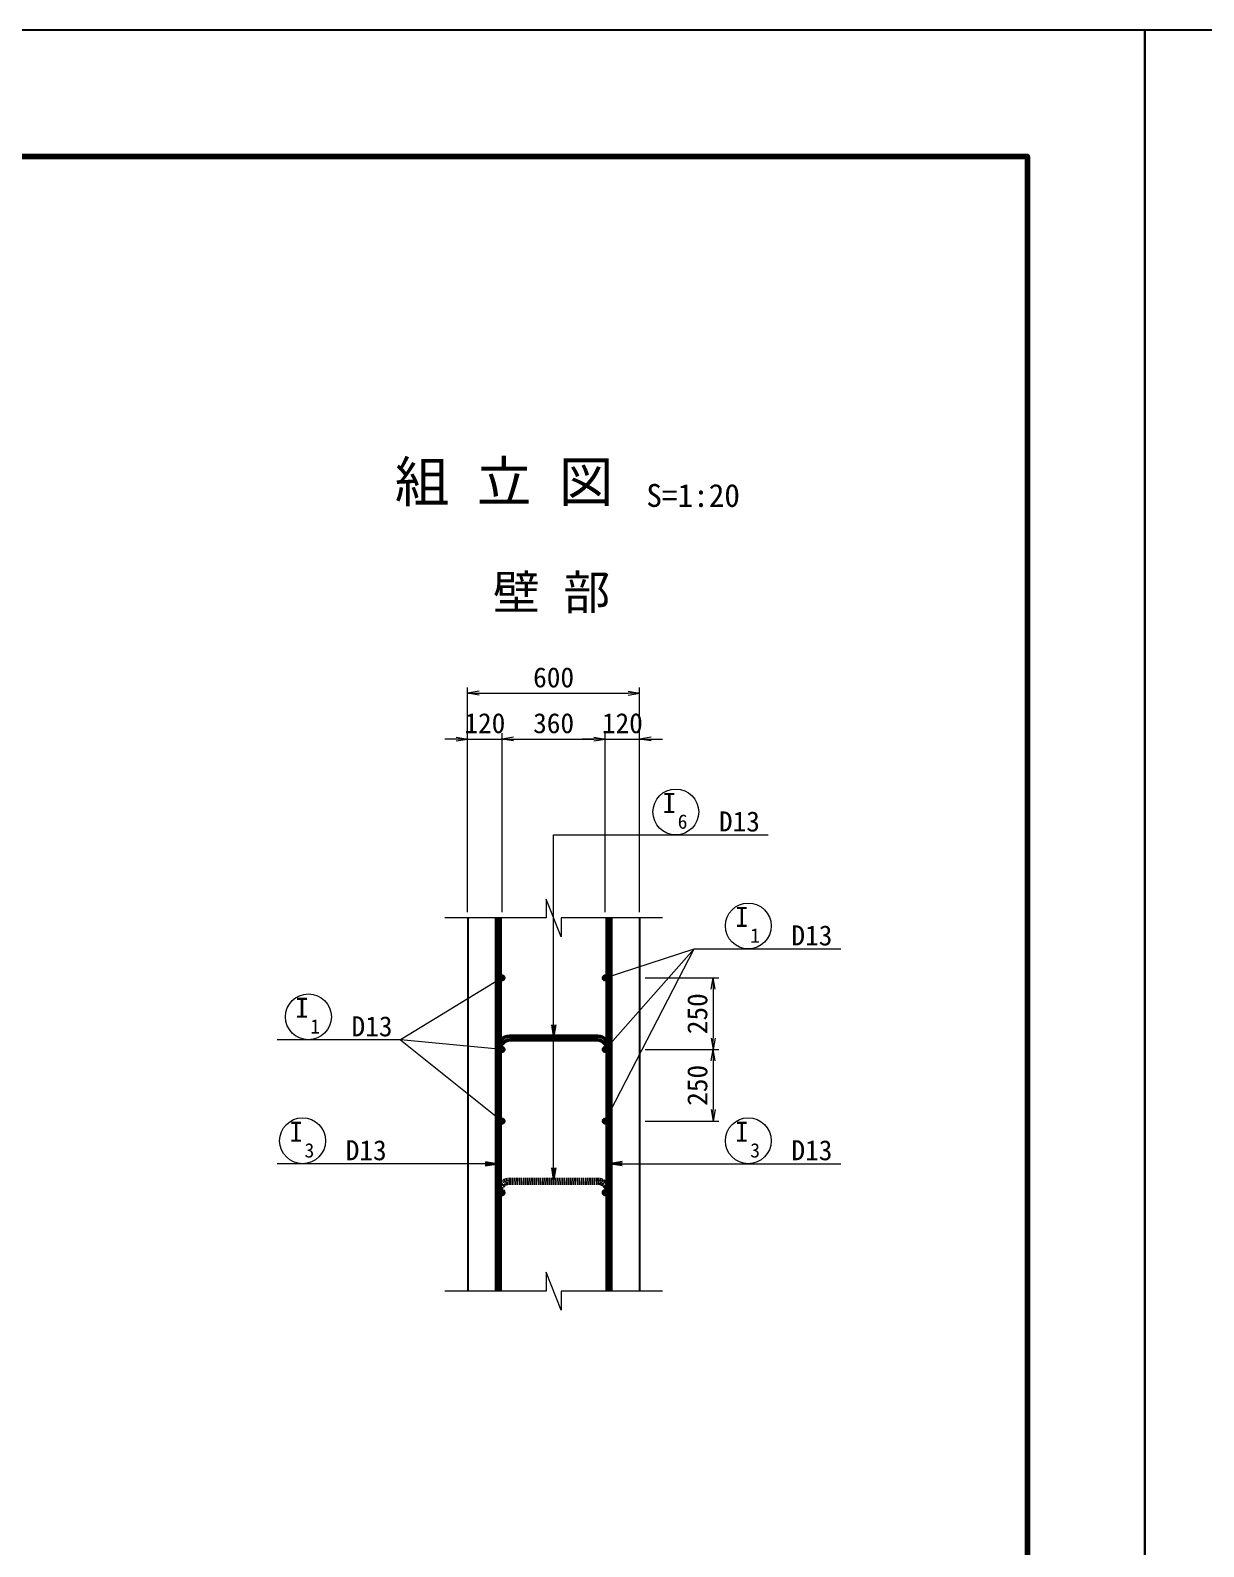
# Model space of a CAD drawing. Header units: millimetres. Extents: x 169470 to 758170, y -17820 to 11880.
# Drawn here: x 664344 to 674582, y -1356 to 11880 of the extents above; entities that cross this region are included whole.
import ezdxf
from ezdxf.enums import TextEntityAlignment as Align

# ---------------------------------------------------------------- set-up
doc = ezdxf.new("R2010")
doc.units = ezdxf.units.MM
doc.header["$LTSCALE"] = 50
doc.header["$PDSIZE"] = 300
doc.linetypes.add('DASHED2', pattern=[0.375, 0.25, -0.125])
doc.layers.get('Defpoints').update_dxf_attribs({"color": 151})
for name, color, linetype, lineweight in [('D-STR', 1, 'Continuous', 25), ('D-STR-DIM', 7, 'Continuous', 13), ('D-STR-HTXT', 7, 'Continuous', 13), ('D-STR-STR1', 2, 'Continuous', 50), ('D-STR-STR2', 6, 'Continuous', 50), ('D-STR-STR3', 4, 'Continuous', 50), ('D-STR-TXT', 7, 'Continuous', 13), ('D-TTL', 2, 'Continuous', 140)]:
    doc.layers.add(name, color=color, linetype=linetype, lineweight=lineweight)
doc.styles.add('YOKO_GOTHIC', font='MS Gothic.ttf')
doc.dimstyles.new('S50', dxfattribs={"dimscale": 50, "dimtxt": 3.5, "dimasz": 2, "dimexe": 1, "dimexo": 1, "dimgap": 1, "dimtad": 1, "dimdec": 0, "dimzin": 1, "dimdsep": 46, "dimtxsty": 'YOKO_GOTHIC', "dimblk": 'OPEN', "dimcen": 0, "dimclrd": 256, "dimclre": 256, "dimclrt": 256, "dimaunit": 1, "dimadec": 3, "dimazin": 0, "dimtfac": 1, "dimtdec": 0, "dimtix": 1, "dimtmove": 2, "dimatfit": 3, "dimldrblk": 'OPEN', "dimfxl": 1, "dimlwd": -1, "dimlwe": -1, "dimarcsym": 2})
doc.dimstyles.new('S50-20', dxfattribs={"dimscale": 50, "dimtxt": 3.5, "dimasz": 2, "dimexe": 1, "dimexo": 1, "dimgap": 1, "dimtad": 1, "dimdec": 0, "dimlfac": 0.4, "dimzin": 1, "dimdsep": 46, "dimtxsty": 'YOKO_GOTHIC', "dimblk": 'OPEN', "dimcen": 0, "dimclrd": 256, "dimclre": 256, "dimclrt": 256, "dimaunit": 1, "dimadec": 3, "dimazin": 0, "dimtfac": 1, "dimtdec": 0, "dimtix": 1, "dimtmove": 2, "dimatfit": 3, "dimldrblk": 'OPEN', "dimfxl": 1, "dimlwd": -1, "dimlwe": -1, "dimarcsym": 0})

# ---------------------------------------------------------------- blocks, each defined once
blk = doc.blocks.new('_Open')
at = {"color": 0, "linetype": 'ByBlock', "lineweight": -2}
for p, q in [((-1, 0.17), (0, 0)), ((-1, -0.17), (0, 0)), ((0, 0), (-1, 0))]:
    blk.add_line(p, q, dxfattribs=at)
blk = doc.blocks.new('*D2475')
at = {"layer": 'D-STR-DIM', "transparency": 16777216}
for p, q in [((668160, 4182), (668160, 6144)), ((668260, 6094), (669560, 6094)), ((669660, 4182), (669660, 6144))]:
    blk.add_line(p, q, dxfattribs=at)
at = {"layer": 'Defpoints', "color": 0, "transparency": 16777216}
for p in [(669660, 6094), (668160, 4132), (669660, 4132)]:
    blk.add_point(p, dxfattribs=at)
at = {"layer": 'D-STR-DIM', "transparency": 16777216, "xscale": 100, "yscale": 100, "zscale": 100, "rotation": 180}
blk.add_blockref('_Open', (668160, 6094), dxfattribs=at)
at = {"layer": 'D-STR-DIM', "transparency": 16777216, "xscale": 100, "yscale": 100, "zscale": 100}
blk.add_blockref('_Open', (669660, 6094), dxfattribs=at)
at = {"layer": 'D-STR-DIM', "transparency": 16777216, "insert": (668910, 6231), "char_height": 175, "attachment_point": 5, "style": 'YOKO_GOTHIC'}
blk.add_mtext('600', dxfattribs=at)
blk = doc.blocks.new('*D2476')
at = {"layer": 'D-STR-DIM', "transparency": 16777216}
for p, q in [((668060, 5694), (667960, 5694)), ((668160, 4182), (668160, 5744)), ((668160, 5694), (668460, 5694)), ((668460, 4182), (668460, 5744)), ((668560, 5694), (668660, 5694))]:
    blk.add_line(p, q, dxfattribs=at)
at = {"layer": 'Defpoints', "color": 0, "transparency": 16777216}
for p in [(668460, 5694), (668160, 4132), (668460, 4132)]:
    blk.add_point(p, dxfattribs=at)
at = {"layer": 'D-STR-DIM', "transparency": 16777216, "xscale": 100, "yscale": 100, "zscale": 100}
blk.add_blockref('_Open', (668160, 5694), dxfattribs=at)
at = {"layer": 'D-STR-DIM', "transparency": 16777216, "xscale": 100, "yscale": 100, "zscale": 100, "rotation": 180}
blk.add_blockref('_Open', (668460, 5694), dxfattribs=at)
at = {"layer": 'D-STR-DIM', "transparency": 16777216, "insert": (668310, 5831), "char_height": 175, "attachment_point": 5, "style": 'YOKO_GOTHIC'}
blk.add_mtext('120', dxfattribs=at)
blk = doc.blocks.new('*D2477')
at = {"layer": 'D-STR-DIM', "transparency": 16777216}
for p, q in [((668460, 4182), (668460, 5744)), ((668560, 5694), (669260, 5694)), ((669360, 4182), (669360, 5744))]:
    blk.add_line(p, q, dxfattribs=at)
at = {"layer": 'Defpoints', "color": 0, "transparency": 16777216}
for p in [(669360, 5694), (668460, 4132), (669360, 4132)]:
    blk.add_point(p, dxfattribs=at)
at = {"layer": 'D-STR-DIM', "transparency": 16777216, "xscale": 100, "yscale": 100, "zscale": 100, "rotation": 180}
blk.add_blockref('_Open', (668460, 5694), dxfattribs=at)
at = {"layer": 'D-STR-DIM', "transparency": 16777216, "xscale": 100, "yscale": 100, "zscale": 100}
blk.add_blockref('_Open', (669360, 5694), dxfattribs=at)
at = {"layer": 'D-STR-DIM', "transparency": 16777216, "insert": (668910, 5831), "char_height": 175, "attachment_point": 5, "style": 'YOKO_GOTHIC'}
blk.add_mtext('360', dxfattribs=at)
blk = doc.blocks.new('*D2478')
at = {"layer": 'D-STR-DIM', "transparency": 16777216}
for p, q in [((669260, 5694), (669160, 5694)), ((669360, 4182), (669360, 5744)), ((669360, 5694), (669660, 5694)), ((669660, 4182), (669660, 5744)), ((669760, 5694), (669860, 5694))]:
    blk.add_line(p, q, dxfattribs=at)
at = {"layer": 'Defpoints', "color": 0, "transparency": 16777216}
for p in [(669660, 5694), (669360, 4132), (669660, 4132)]:
    blk.add_point(p, dxfattribs=at)
at = {"layer": 'D-STR-DIM', "transparency": 16777216, "xscale": 100, "yscale": 100, "zscale": 100}
blk.add_blockref('_Open', (669360, 5694), dxfattribs=at)
at = {"layer": 'D-STR-DIM', "transparency": 16777216, "xscale": 100, "yscale": 100, "zscale": 100, "rotation": 180}
blk.add_blockref('_Open', (669660, 5694), dxfattribs=at)
at = {"layer": 'D-STR-DIM', "transparency": 16777216, "insert": (669510, 5831), "char_height": 175, "attachment_point": 5, "style": 'YOKO_GOTHIC'}
blk.add_mtext('120', dxfattribs=at)
blk = doc.blocks.new('*D2479')
at = {"layer": 'D-STR-DIM', "transparency": 16777216}
for p, q in [((669710, 3609), (670353, 3609)), ((670303, 3509), (670303, 3084)), ((669710, 2984), (670353, 2984))]:
    blk.add_line(p, q, dxfattribs=at)
at = {"layer": 'Defpoints', "color": 0, "transparency": 16777216}
for p in [(669660, 3609), (669660, 2984), (670303, 2984)]:
    blk.add_point(p, dxfattribs=at)
at = {"layer": 'D-STR-DIM', "transparency": 16777216, "xscale": 100, "yscale": 100, "zscale": 100}
for p, rotation in [((670303, 3609), 90), ((670303, 2984), 270)]:
    blk.add_blockref('_Open', p, dxfattribs=dict(at, rotation=rotation))
at = {"layer": 'D-STR-DIM', "transparency": 16777216, "insert": (670165, 3296), "char_height": 175, "attachment_point": 5, "rotation": 90, "style": 'YOKO_GOTHIC'}
blk.add_mtext('250', dxfattribs=at)
blk = doc.blocks.new('*D2480')
at = {"layer": 'D-STR-DIM', "transparency": 16777216}
for p, q in [((669710, 2984), (670353, 2984)), ((670303, 2884), (670303, 2459)), ((669710, 2359), (670353, 2359))]:
    blk.add_line(p, q, dxfattribs=at)
at = {"layer": 'Defpoints', "color": 0, "transparency": 16777216}
for p in [(669660, 2984), (669660, 2359), (670303, 2359)]:
    blk.add_point(p, dxfattribs=at)
at = {"layer": 'D-STR-DIM', "transparency": 16777216, "xscale": 100, "yscale": 100, "zscale": 100}
for p, rotation in [((670303, 2984), 90), ((670303, 2359), 270)]:
    blk.add_blockref('_Open', p, dxfattribs=dict(at, rotation=rotation))
at = {"layer": 'D-STR-DIM', "transparency": 16777216, "insert": (670165, 2671), "char_height": 175, "attachment_point": 5, "rotation": 90, "style": 'YOKO_GOTHIC'}
blk.add_mtext('250', dxfattribs=at)

msp = doc.modelspace()

# ---------------------------------------------------------------- linework, layer by layer
at = {"layer": 'D-STR'}
for p, q in [((668160.16, 4131.65), (668160.16, 873.78)), ((669660.16, 4131.65), (669660.16, 873.78))]:
    msp.add_line(p, q, dxfattribs=at)
at = {"layer": 'D-STR-HTXT'}
for p, q in [((669360.16, 2358.69), (670135.11, 3862.25)), ((669360.16, 3608.69), (670135.11, 3862.25)), ((669360.16, 2983.69), (670135.11, 3862.25)), ((670135.11, 3862.25), (671415.15, 3862.25)), ((668460.16, 3608.69), (667574.7, 3068.77)), ((667574.7, 3068.77), (666498.94, 3068.77)), ((668460.16, 2983.69), (667574.7, 3068.77)), ((667574.7, 3068.77), (668460.16, 2358.69)), ((668411.41, 1987.07), (666498.94, 1987.07)), ((669408.91, 1987.07), (671415.15, 1987.07))]:
    msp.add_line(p, q, dxfattribs=at)
for points in [[(669860.16, 4131.65), (668975.16, 4131.65), (668975.16, 3966.65), (668845.16, 4296.65), (668845.16, 4131.65), (667960.16, 4131.65)], [(669860.16, 873.78), (668975.16, 873.78), (668975.16, 708.78), (668845.16, 1038.78), (668845.16, 873.78), (667960.16, 873.78)]]:
    msp.add_lwpolyline(points, dxfattribs=at)
for centre in [(669976.14, 5056.93), (670608.59, 4062.25), (666770.51, 3268.77), (666719.62, 2187.07), (670608.59, 2187.07)]:
    msp.add_circle(centre, 200, dxfattribs=at)
at = {"layer": 'D-STR-STR1'}
for p, q in [((668411.41, 4131.65), (668411.41, 873.78)), ((668443.91, 4131.65), (668443.91, 873.78)), ((669376.41, 4131.65), (669376.41, 873.78)), ((669408.91, 4131.65), (669408.91, 873.78))]:
    msp.add_line(p, q, dxfattribs=at)
at = {"layer": 'D-STR-STR2'}
for centre in [(668460.16, 3608.69), (669360.16, 3608.69), (668460.16, 2983.69), (669360.16, 2983.69), (668460.16, 2358.69), (669360.16, 2358.69), (668460.16, 1733.69), (669360.16, 1733.69)]:
    msp.add_circle(centre, 16.25, dxfattribs=at)
at = {"layer": 'D-STR-STR3'}
msp.add_lwpolyline([(669408.91, 2983.69), (669408.91, 2833.69), (669376.41, 2833.69), (669376.41, 2983.69, 0.41421356), (669292.66, 3067.44), (668527.66, 3067.44, 0.41421356), (668443.91, 2983.69), (668443.91, 2833.69), (668411.41, 2833.69), (668411.41, 2983.69, -0.41421356), (668527.66, 3099.94), (669292.66, 3099.94, -0.41421356), (669408.91, 2983.69)], format="xyb", dxfattribs=at)
at = {"layer": 'D-STR-STR3', "linetype": 'DASHED2'}
msp.add_lwpolyline([(669408.91, 1733.69), (669408.91, 1583.69), (669376.41, 1583.69), (669376.41, 1733.69, 0.41421356), (669292.66, 1817.44), (668527.66, 1817.44, 0.41421356), (668443.91, 1733.69), (668443.91, 1583.69), (668411.41, 1583.69), (668411.41, 1733.69, -0.41421356), (668527.66, 1849.94), (669292.66, 1849.94, -0.41421356), (669408.91, 1733.69)], format="xyb", dxfattribs=at)
at = {"layer": 'D-TTL'}
msp.add_lwpolyline([(633044.53, 10780), (633044.53, -16720), (673044.53, -16720), (673044.53, 10780)], close=True, dxfattribs=at)
at = {"layer": 'Defpoints', "color": 1}
for points in [[(632019.53, 11880), (632019.53, -17820), (674069.53, -17820), (674069.53, 11880)], [(674069.53, 11880), (674069.53, -17820), (716119.53, -17820), (716119.53, 11880)]]:
    msp.add_lwpolyline(points, close=True, dxfattribs=at)

# ---------------------------------------------------------------- texts
at = {"layer": 'D-STR-TXT', "style": 'YOKO_GOTHIC'}
for s, height, p in [('組 立 図', 350, (668477.72, 7660.1)), ('S=1:20', 200, (670127.49, 7660.1))]:
    msp.add_text(s, height=height, dxfattribs=at).set_placement(p, align=Align.BOTTOM_CENTER)
for s, height, p in [('壁 部', 300, (668891.89, 6825.26)), ('I', 175, (669919.87, 5048.62)), ('6', 125, (670035.53, 4910.81)), ('I', 175, (670552.31, 4053.94)), ('1', 125, (670667.97, 3916.13)), ('I', 175, (666714.23, 3260.46)), ('1', 125, (666829.9, 3122.65)), ('I', 175, (666663.34, 2178.76)), ('I', 175, (670552.31, 2178.76)), ('3', 125, (666779, 2040.95)), ('3', 125, (670667.97, 2040.95))]:
    msp.add_text(s, height=height, dxfattribs=at).set_placement(p, align=Align.CENTER)
for p in [(670352.66, 4886.93), (670985.11, 3892.25), (667147.03, 3098.77), (667096.14, 2017.07), (670985.11, 2017.07)]:
    msp.add_text('D13', height=175, dxfattribs=at).set_placement(p)

# ---------------------------------------------------------------- dimensions: what is measured, and where the dimension line sits
at = {"layer": 'D-STR-DIM'}
for base, p1, p2, picture, middle in [((669660.16, 6093.92), (668160.16, 4131.65), (669660.16, 4131.65), '*D2475', (668910.16, 6231.42)), ((668460.16, 5693.92), (668160.16, 4131.65), (668460.16, 4131.65), '*D2476', (668310.16, 5831.42)), ((669360.16, 5693.92), (668460.16, 4131.65), (669360.16, 4131.65), '*D2477', (668910.16, 5831.42)), ((669660.16, 5693.92), (669360.16, 4131.65), (669660.16, 4131.65), '*D2478', (669510.16, 5831.42))]:
    dim = msp.add_linear_dim(base=base, p1=p1, p2=p2, dimstyle='S50-20', dxfattribs=at)
    dim.commit()
    dim.dimension.update_dxf_attribs({"geometry": picture, "text_midpoint": middle})
for base, p1, p2, picture, middle in [((670302.9, 2983.69), (669660.16, 3608.69), (669660.16, 2983.69), '*D2479', (670165.4, 3296.19)), ((670302.9, 2358.69), (669660.16, 2983.69), (669660.16, 2358.69), '*D2480', (670165.4, 2671.19))]:
    dim = msp.add_linear_dim(base=base, p1=p1, p2=p2, angle=90, dimstyle='S50-20', dxfattribs=at)
    dim.commit()
    dim.dimension.update_dxf_attribs({"geometry": picture, "text_midpoint": middle})

# ---------------------------------------------------------------- leaders
at = {"layer": 'D-STR-HTXT'}
for points in [[(668910.16, 1849.94), (668910.16, 4856.93), (670782.71, 4856.93)], [(668910.16, 3099.94), (668910.16, 3434.52)], [(668411.41, 1987.07), (667808.92, 1987.07)], [(669408.91, 1987.07), (670011.39, 1987.07)]]:
    msp.add_leader(points, dimstyle='S50', dxfattribs=at)

doc.saveas('drawing.dxf')
